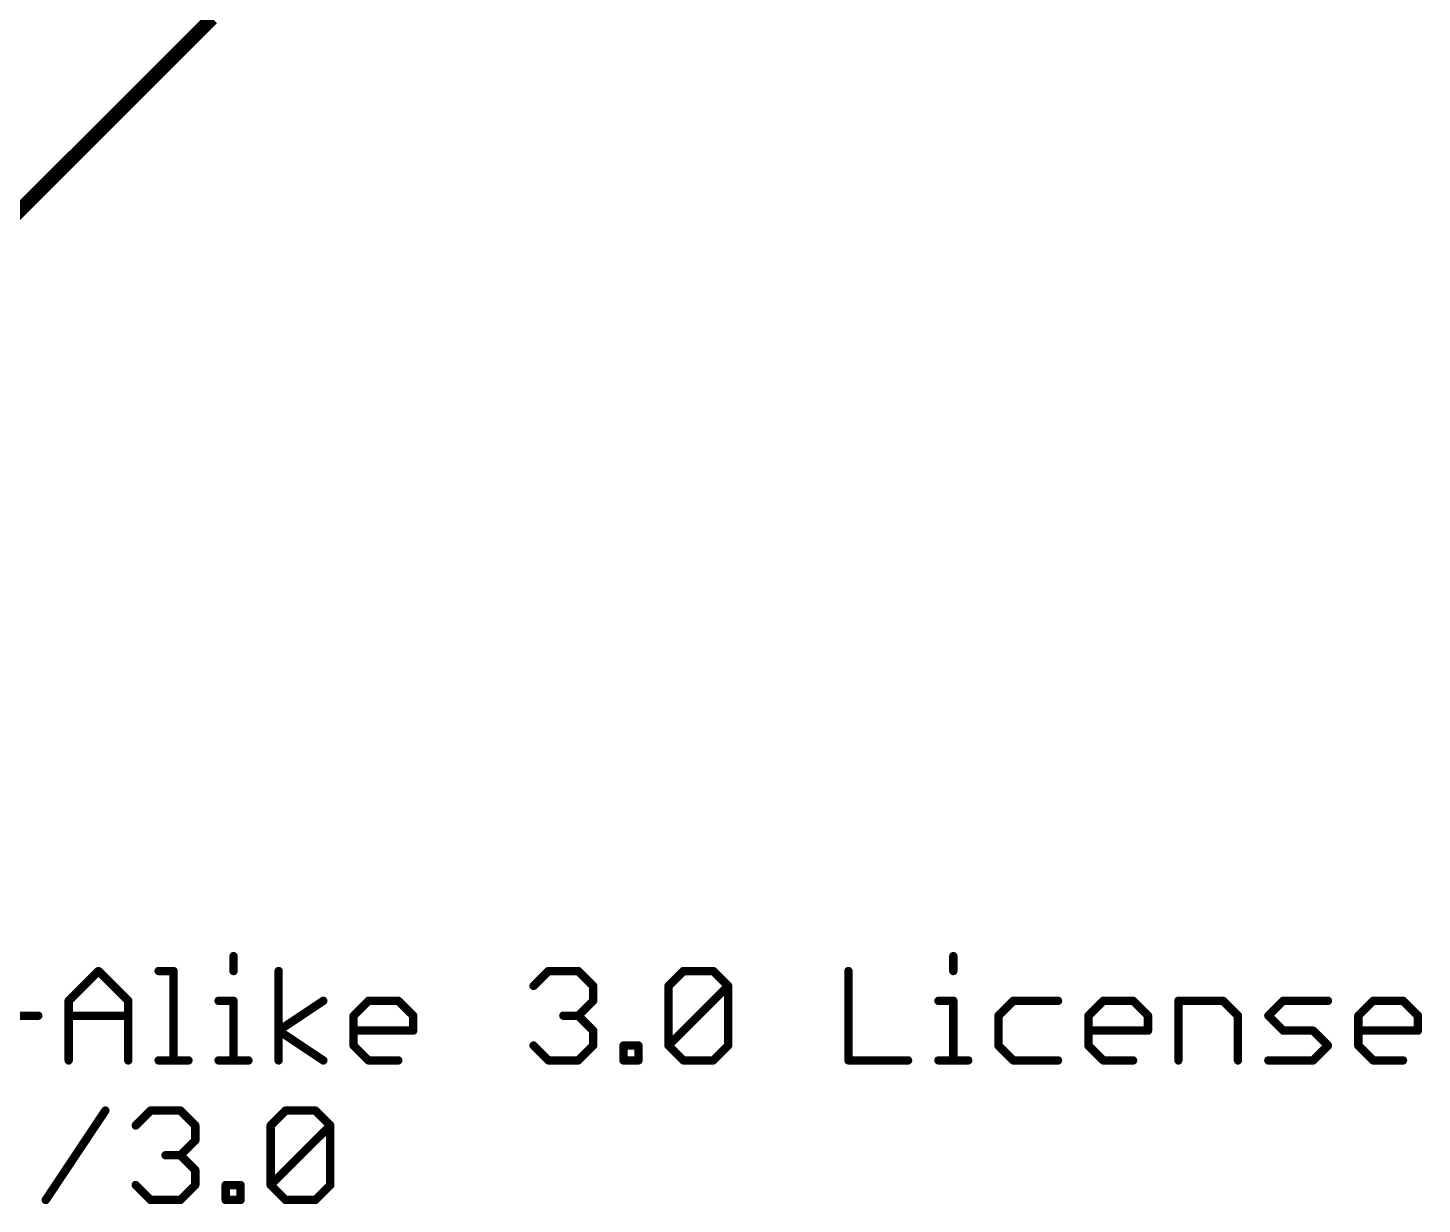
# Model space of a CAD drawing. Extents: x -20 to 87, y -17 to 53.
# Drawn here: x 61.42 to 86.79, y -13.97 to 7.44 of the extents above; entities that cross this region are included whole.
import ezdxf

# ---------------------------------------------------------------- set-up
doc = ezdxf.new("R2010")
doc.units = 0
for name, color, linetype in [('1', 12, 'CONTINUOUS'), ('16', 132, 'CONTINUOUS'), ('20', 53, 'CONTINUOUS'), ('51', 53, 'CONTINUOUS')]:
    doc.layers.add(name, color=color, linetype=linetype)

msp = doc.modelspace()

# ---------------------------------------------------------------- linework, layer by layer
at = {"layer": '1', "const_width": 0.254}
msp.add_lwpolyline([(64.77, 7.62), (57.15, 0)], dxfattribs=at)
at = {"layer": '16', "const_width": 0.254}
msp.add_lwpolyline([(64.77, 7.62), (57.15, 0)], dxfattribs=at)
at = {"layer": '20', "const_width": 0.2032}
msp.add_lwpolyline([(64.77, 7.62), (57.15, 0)], dxfattribs=at)
at = {"layer": '51', "const_width": 0.1524}
for points in [[(65.1595, -9.4556), (65.1595, -9.7268)], [(78.2567, -9.4556), (78.2567, -9.7268)], [(62.1597, -10.2691), (62.7021, -9.7268)], [(62.7021, -9.7268), (63.2444, -10.2691)], [(63.7969, -9.7268), (64.068, -9.7268)], [(64.068, -9.7268), (64.068, -11.3538)], [(65.9798, -11.3538), (65.9798, -9.7268)], [(70.6184, -9.998), (70.8895, -9.7268)], [(70.8895, -9.7268), (71.4319, -9.7268)], [(71.4319, -9.7268), (71.703, -9.998)], [(73.0741, -9.998), (73.3453, -9.7268)], [(73.3453, -9.7268), (73.8876, -9.7268)], [(73.8876, -9.7268), (74.1588, -9.998)], [(76.3484, -9.7268), (76.3484, -11.3538)], [(71.703, -9.998), (71.703, -10.2691)], [(73.0741, -11.0826), (73.0741, -9.998)], [(73.0741, -11.0826), (74.1588, -9.998)], [(74.1588, -9.998), (74.1588, -11.0826)], [(62.1597, -11.3538), (62.1597, -10.2691)], [(63.2444, -10.2691), (63.2444, -11.3538)], [(64.8883, -10.2691), (65.1595, -10.2691)], [(65.1595, -10.2691), (65.1595, -11.3538)], [(65.9798, -10.8115), (66.7933, -10.2691)], [(67.3441, -10.5403), (67.6152, -10.2691)], [(67.6152, -10.2691), (68.1576, -10.2691)], [(68.1576, -10.2691), (68.4287, -10.5403)], [(71.703, -10.2691), (71.4319, -10.5403)], [(77.9856, -10.2691), (78.2567, -10.2691)], [(78.2567, -10.2691), (78.2567, -11.3538)], [(79.3482, -10.2691), (79.077, -10.5403)], [(80.1617, -10.2691), (79.3482, -10.2691)], [(80.7142, -10.5403), (80.9853, -10.2691)], [(80.9853, -10.2691), (81.5277, -10.2691)], [(81.5277, -10.2691), (81.7988, -10.5403)], [(82.3513, -11.3538), (82.3513, -10.2691)], [(82.3513, -10.2691), (83.1648, -10.2691)], [(83.1648, -10.2691), (83.436, -10.5403)], [(83.9885, -10.5403), (84.2596, -10.2691)], [(84.2596, -10.2691), (85.0731, -10.2691)], [(85.6256, -10.5403), (85.8968, -10.2691)], [(85.8968, -10.2691), (86.4391, -10.2691)], [(86.4391, -10.2691), (86.7103, -10.5403)], [(60.5226, -10.5403), (61.6072, -10.5403)], [(62.1597, -10.5403), (63.2444, -10.5403)], [(67.3441, -11.0826), (67.3441, -10.5403)], [(68.4287, -10.5403), (68.4287, -10.8115)], [(71.4319, -10.5403), (71.1607, -10.5403)], [(71.4319, -10.5403), (71.703, -10.8115)], [(79.077, -10.5403), (79.077, -11.0826)], [(80.7142, -11.0826), (80.7142, -10.5403)], [(81.7988, -10.5403), (81.7988, -10.8115)], [(83.436, -10.5403), (83.436, -11.3538)], [(84.2596, -10.8115), (83.9885, -10.5403)], [(85.6256, -11.0826), (85.6256, -10.5403)], [(86.7103, -10.5403), (86.7103, -10.8115)], [(66.7933, -11.3538), (65.9798, -10.8115)], [(68.4287, -10.8115), (67.3441, -10.8115)], [(71.703, -10.8115), (71.703, -11.0826)], [(81.7988, -10.8115), (80.7142, -10.8115)], [(84.802, -10.8115), (84.2596, -10.8115)], [(85.0731, -11.0826), (84.802, -10.8115)], [(86.7103, -10.8115), (85.6256, -10.8115)], [(67.6152, -11.3538), (67.3441, -11.0826)], [(70.8895, -11.3538), (70.6184, -11.0826)], [(71.703, -11.0826), (71.4319, -11.3538)], [(72.2555, -11.3538), (72.2555, -11.0826)], [(72.2555, -11.0826), (72.5267, -11.0826)], [(72.5267, -11.0826), (72.5267, -11.3538)], [(73.3453, -11.3538), (73.0741, -11.0826)], [(74.1588, -11.0826), (73.8876, -11.3538)], [(79.077, -11.0826), (79.3482, -11.3538)], [(80.9853, -11.3538), (80.7142, -11.0826)], [(84.802, -11.3538), (85.0731, -11.0826)], [(85.8968, -11.3538), (85.6256, -11.0826)], [(63.7969, -11.3538), (64.3392, -11.3538)], [(64.8883, -11.3538), (65.4307, -11.3538)], [(68.1576, -11.3538), (67.6152, -11.3538)], [(71.4319, -11.3538), (70.8895, -11.3538)], [(72.5267, -11.3538), (72.2555, -11.3538)], [(73.8876, -11.3538), (73.3453, -11.3538)], [(76.3484, -11.3538), (77.4331, -11.3538)], [(77.9856, -11.3538), (78.5279, -11.3538)], [(79.3482, -11.3538), (80.1617, -11.3538)], [(81.5277, -11.3538), (80.9853, -11.3538)], [(83.9885, -11.3538), (84.802, -11.3538)], [(86.4391, -11.3538), (85.8968, -11.3538)], [(61.7424, -13.8938), (62.8271, -12.2668)], [(63.3796, -12.538), (63.6507, -12.2668)], [(63.6507, -12.2668), (64.1931, -12.2668)], [(64.1931, -12.2668), (64.4642, -12.538)], [(65.8353, -12.538), (66.1065, -12.2668)], [(66.1065, -12.2668), (66.6488, -12.2668)], [(66.6488, -12.2668), (66.92, -12.538)], [(64.4642, -12.538), (64.4642, -12.8091)], [(65.8353, -13.6226), (65.8353, -12.538)], [(65.8353, -13.6226), (66.92, -12.538)], [(66.92, -12.538), (66.92, -13.6226)], [(64.4642, -12.8091), (64.1931, -13.0803)], [(64.1931, -13.0803), (63.9219, -13.0803)], [(64.1931, -13.0803), (64.4642, -13.3515)], [(64.4642, -13.3515), (64.4642, -13.6226)], [(63.6507, -13.8938), (63.3796, -13.6226)], [(64.4642, -13.6226), (64.1931, -13.8938)], [(65.0167, -13.8938), (65.0167, -13.6226)], [(65.0167, -13.6226), (65.2879, -13.6226)], [(65.2879, -13.6226), (65.2879, -13.8938)], [(66.1065, -13.8938), (65.8353, -13.6226)], [(66.92, -13.6226), (66.6488, -13.8938)], [(64.1931, -13.8938), (63.6507, -13.8938)], [(65.2879, -13.8938), (65.0167, -13.8938)], [(66.6488, -13.8938), (66.1065, -13.8938)]]:
    msp.add_lwpolyline(points, dxfattribs=at)
at = {"layer": '51', "const_width": 0.0762}
for points in [[(65.1976, -9.4556, 1), (65.1214, -9.4556)], [(78.2948, -9.4556, 1), (78.2186, -9.4556)], [(62.729, -9.6999, 1), (62.6751, -9.7538)], [(62.729, -9.7538, 1), (62.6751, -9.6999)], [(63.7969, -9.6887, 1), (63.7969, -9.7649)], [(64.1061, -9.7268, 1), (64.0299, -9.7268)], [(64.068, -9.7649, 1), (64.068, -9.6887)], [(65.1214, -9.7268, 1), (65.1976, -9.7268)], [(66.0179, -9.7268, 1), (65.9417, -9.7268)], [(70.8895, -9.6887, 1), (70.8895, -9.7649)], [(70.9165, -9.7538, 1), (70.8626, -9.6999)], [(71.4588, -9.6999, 1), (71.4049, -9.7538)], [(71.4319, -9.7649, 1), (71.4319, -9.6887)], [(73.3453, -9.6887, 1), (73.3453, -9.7649)], [(73.3722, -9.7538, 1), (73.3183, -9.6999)], [(73.9145, -9.6999, 1), (73.8607, -9.7538)], [(73.8876, -9.7649, 1), (73.8876, -9.6887)], [(76.3865, -9.7268, 1), (76.3103, -9.7268)], [(78.2186, -9.7268, 1), (78.2948, -9.7268)], [(70.5914, -9.971, 1), (70.6453, -10.0249)], [(71.7411, -9.998, 1), (71.6649, -9.998)], [(71.6761, -10.0249, 1), (71.73, -9.971)], [(73.1122, -9.998, 1), (73.036, -9.998)], [(73.0472, -9.971, 1), (73.101, -10.0249)], [(74.1969, -9.998, 1), (74.1207, -9.998)], [(74.1857, -10.0249, 1), (74.1318, -9.971)], [(74.1318, -10.0249, 1), (74.1857, -9.971)], [(62.1978, -10.2691, 1), (62.1216, -10.2691)], [(62.1328, -10.2422, 1), (62.1867, -10.2961)], [(63.2825, -10.2691, 1), (63.2063, -10.2691)], [(63.2174, -10.2961, 1), (63.2713, -10.2422)], [(64.8883, -10.231, 1), (64.8883, -10.3072)], [(65.1976, -10.2691, 1), (65.1214, -10.2691)], [(65.1595, -10.3072, 1), (65.1595, -10.231)], [(66.8144, -10.3008, 1), (66.7721, -10.2374)], [(67.6152, -10.231, 1), (67.6152, -10.3072)], [(67.6422, -10.2961, 1), (67.5883, -10.2422)], [(68.1845, -10.2422, 1), (68.1306, -10.2961)], [(68.1576, -10.3072, 1), (68.1576, -10.231)], [(71.6649, -10.2691, 1), (71.7411, -10.2691)], [(71.73, -10.2961, 1), (71.6761, -10.2422)], [(77.9856, -10.231, 1), (77.9856, -10.3072)], [(78.2948, -10.2691, 1), (78.2186, -10.2691)], [(78.2567, -10.3072, 1), (78.2567, -10.231)], [(79.3482, -10.231, 1), (79.3482, -10.3072)], [(79.3751, -10.2961, 1), (79.3212, -10.2422)], [(80.1617, -10.3072, 1), (80.1617, -10.231)], [(80.9853, -10.231, 1), (80.9853, -10.3072)], [(81.0123, -10.2961, 1), (80.9584, -10.2422)], [(81.5546, -10.2422, 1), (81.5007, -10.2961)], [(81.5277, -10.3072, 1), (81.5277, -10.231)], [(82.3894, -10.2691, 1), (82.3132, -10.2691)], [(82.3513, -10.231, 1), (82.3513, -10.3072)], [(83.1918, -10.2422, 1), (83.1379, -10.2961)], [(83.1648, -10.3072, 1), (83.1648, -10.231)], [(84.2596, -10.231, 1), (84.2596, -10.3072)], [(84.2866, -10.2961, 1), (84.2327, -10.2422)], [(85.0731, -10.3072, 1), (85.0731, -10.231)], [(85.8968, -10.231, 1), (85.8968, -10.3072)], [(85.9237, -10.2961, 1), (85.8699, -10.2422)], [(86.4661, -10.2422, 1), (86.4122, -10.2961)], [(86.4391, -10.3072, 1), (86.4391, -10.231)], [(61.6072, -10.5784, 1), (61.6072, -10.5022)], [(62.1597, -10.5022, 1), (62.1597, -10.5784)], [(63.2444, -10.5784, 1), (63.2444, -10.5022)], [(67.3822, -10.5403, 1), (67.306, -10.5403)], [(67.3171, -10.5134, 1), (67.371, -10.5672)], [(68.4668, -10.5403, 1), (68.3906, -10.5403)], [(68.4018, -10.5672, 1), (68.4557, -10.5134)], [(71.1607, -10.5022, 1), (71.1607, -10.5784)], [(71.4588, -10.5134, 1), (71.4049, -10.5672)], [(71.4049, -10.5134, 1), (71.4588, -10.5672)], [(71.4319, -10.5784, 1), (71.4319, -10.5022)], [(79.1151, -10.5403, 1), (79.0389, -10.5403)], [(79.0501, -10.5134, 1), (79.104, -10.5672)], [(80.7523, -10.5403, 1), (80.6761, -10.5403)], [(80.6872, -10.5134, 1), (80.7411, -10.5672)], [(81.8369, -10.5403, 1), (81.7607, -10.5403)], [(81.7719, -10.5672, 1), (81.8258, -10.5134)], [(83.4741, -10.5403, 1), (83.3979, -10.5403)], [(83.409, -10.5672, 1), (83.4629, -10.5134)], [(84.0154, -10.5134, 1), (83.9615, -10.5672)], [(83.9615, -10.5134, 1), (84.0154, -10.5672)], [(85.6637, -10.5403, 1), (85.5875, -10.5403)], [(85.5987, -10.5134, 1), (85.6526, -10.5672)], [(86.7484, -10.5403, 1), (86.6722, -10.5403)], [(86.6834, -10.5672, 1), (86.7372, -10.5134)], [(66.0009, -10.7798, 1), (65.9586, -10.8432)], [(65.9586, -10.7798, 1), (66.0009, -10.8432)], [(67.3441, -10.7734, 1), (67.3441, -10.8496)], [(68.3906, -10.8115, 1), (68.4668, -10.8115)], [(68.4287, -10.8496, 1), (68.4287, -10.7734)], [(71.7411, -10.8115, 1), (71.6649, -10.8115)], [(71.6761, -10.8384, 1), (71.73, -10.7845)], [(80.7142, -10.7734, 1), (80.7142, -10.8496)], [(81.7607, -10.8115, 1), (81.8369, -10.8115)], [(81.7988, -10.8496, 1), (81.7988, -10.7734)], [(84.2596, -10.7734, 1), (84.2596, -10.8496)], [(84.2327, -10.8384, 1), (84.2866, -10.7845)], [(84.8289, -10.7845, 1), (84.775, -10.8384)], [(84.802, -10.8496, 1), (84.802, -10.7734)], [(85.6256, -10.7734, 1), (85.6256, -10.8496)], [(86.6722, -10.8115, 1), (86.7484, -10.8115)], [(86.7103, -10.8496, 1), (86.7103, -10.7734)], [(67.371, -11.0557, 1), (67.3171, -11.1096)], [(67.306, -11.0826, 1), (67.3822, -11.0826)], [(70.6453, -11.0557, 1), (70.5914, -11.1096)], [(71.6649, -11.0826, 1), (71.7411, -11.0826)], [(71.73, -11.1096, 1), (71.6761, -11.0557)], [(72.2936, -11.0826, 1), (72.2174, -11.0826)], [(72.2555, -11.0445, 1), (72.2555, -11.1207)], [(72.5648, -11.0826, 1), (72.4886, -11.0826)], [(72.5267, -11.1207, 1), (72.5267, -11.0445)], [(73.101, -11.0557, 1), (73.0472, -11.1096)], [(73.0472, -11.0557, 1), (73.101, -11.1096)], [(73.036, -11.0826, 1), (73.1122, -11.0826)], [(74.1207, -11.0826, 1), (74.1969, -11.0826)], [(74.1857, -11.1096, 1), (74.1318, -11.0557)], [(79.104, -11.0557, 1), (79.0501, -11.1096)], [(79.0389, -11.0826, 1), (79.1151, -11.0826)], [(80.7411, -11.0557, 1), (80.6872, -11.1096)], [(80.6761, -11.0826, 1), (80.7523, -11.0826)], [(85.1001, -11.1096, 1), (85.0462, -11.0557)], [(85.0462, -11.1096, 1), (85.1001, -11.0557)], [(85.6526, -11.0557, 1), (85.5987, -11.1096)], [(85.5875, -11.0826, 1), (85.6637, -11.0826)], [(62.1216, -11.3538, 1), (62.1978, -11.3538)], [(63.2063, -11.3538, 1), (63.2825, -11.3538)], [(63.7969, -11.3157, 1), (63.7969, -11.3919)], [(64.0299, -11.3538, 1), (64.1061, -11.3538)], [(64.3392, -11.3919, 1), (64.3392, -11.3157)], [(64.8883, -11.3157, 1), (64.8883, -11.3919)], [(65.1214, -11.3538, 1), (65.1976, -11.3538)], [(65.4307, -11.3919, 1), (65.4307, -11.3157)], [(65.9417, -11.3538, 1), (66.0179, -11.3538)], [(66.7721, -11.3855, 1), (66.8144, -11.3221)], [(67.6152, -11.3157, 1), (67.6152, -11.3919)], [(67.5883, -11.3807, 1), (67.6422, -11.3269)], [(68.1576, -11.3919, 1), (68.1576, -11.3157)], [(70.8895, -11.3157, 1), (70.8895, -11.3919)], [(70.8626, -11.3807, 1), (70.9165, -11.3269)], [(71.4049, -11.3269, 1), (71.4588, -11.3807)], [(71.4319, -11.3919, 1), (71.4319, -11.3157)], [(72.2555, -11.3157, 1), (72.2555, -11.3919)], [(72.2174, -11.3538, 1), (72.2936, -11.3538)], [(72.4886, -11.3538, 1), (72.5648, -11.3538)], [(72.5267, -11.3919, 1), (72.5267, -11.3157)], [(73.3453, -11.3157, 1), (73.3453, -11.3919)], [(73.3183, -11.3807, 1), (73.3722, -11.3269)], [(73.8607, -11.3269, 1), (73.9145, -11.3807)], [(73.8876, -11.3919, 1), (73.8876, -11.3157)], [(76.3484, -11.3157, 1), (76.3484, -11.3919)], [(76.3103, -11.3538, 1), (76.3865, -11.3538)], [(77.4331, -11.3919, 1), (77.4331, -11.3157)], [(77.9856, -11.3157, 1), (77.9856, -11.3919)], [(78.2186, -11.3538, 1), (78.2948, -11.3538)], [(78.5279, -11.3919, 1), (78.5279, -11.3157)], [(79.3482, -11.3157, 1), (79.3482, -11.3919)], [(79.3212, -11.3807, 1), (79.3751, -11.3269)], [(80.1617, -11.3919, 1), (80.1617, -11.3157)], [(80.9853, -11.3157, 1), (80.9853, -11.3919)], [(80.9584, -11.3807, 1), (81.0123, -11.3269)], [(81.5277, -11.3919, 1), (81.5277, -11.3157)], [(82.3132, -11.3538, 1), (82.3894, -11.3538)], [(83.3979, -11.3538, 1), (83.4741, -11.3538)], [(83.9885, -11.3157, 1), (83.9885, -11.3919)], [(84.775, -11.3269, 1), (84.8289, -11.3807)], [(84.802, -11.3919, 1), (84.802, -11.3157)], [(85.8968, -11.3157, 1), (85.8968, -11.3919)], [(85.8699, -11.3807, 1), (85.9237, -11.3269)], [(86.4391, -11.3919, 1), (86.4391, -11.3157)], [(62.8588, -12.2879, 1), (62.7954, -12.2457)], [(63.6507, -12.2287, 1), (63.6507, -12.3049)], [(63.6777, -12.2938, 1), (63.6238, -12.2399)], [(64.22, -12.2399, 1), (64.1661, -12.2938)], [(64.1931, -12.3049, 1), (64.1931, -12.2287)], [(66.1065, -12.2287, 1), (66.1065, -12.3049)], [(66.1334, -12.2938, 1), (66.0795, -12.2399)], [(66.6757, -12.2399, 1), (66.6219, -12.2938)], [(66.6488, -12.3049, 1), (66.6488, -12.2287)], [(63.3526, -12.511, 1), (63.4065, -12.5649)], [(64.5023, -12.538, 1), (64.4261, -12.538)], [(64.4373, -12.5649, 1), (64.4912, -12.511)], [(65.8734, -12.538, 1), (65.7972, -12.538)], [(65.8084, -12.511, 1), (65.8623, -12.5649)], [(66.9581, -12.538, 1), (66.8819, -12.538)], [(66.9469, -12.5649, 1), (66.893, -12.511)], [(66.893, -12.5649, 1), (66.9469, -12.511)], [(64.4261, -12.8091, 1), (64.5023, -12.8091)], [(64.4912, -12.8361, 1), (64.4373, -12.7822)], [(63.9219, -13.0422, 1), (63.9219, -13.1184)], [(64.22, -13.0534, 1), (64.1661, -13.1072)], [(64.1661, -13.0534, 1), (64.22, -13.1072)], [(64.1931, -13.1184, 1), (64.1931, -13.0422)], [(64.5023, -13.3515, 1), (64.4261, -13.3515)], [(64.4373, -13.3784, 1), (64.4912, -13.3245)], [(63.4065, -13.5957, 1), (63.3526, -13.6496)], [(64.4261, -13.6226, 1), (64.5023, -13.6226)], [(64.4912, -13.6496, 1), (64.4373, -13.5957)], [(65.0548, -13.6226, 1), (64.9786, -13.6226)], [(65.0167, -13.5845, 1), (65.0167, -13.6607)], [(65.326, -13.6226, 1), (65.2498, -13.6226)], [(65.2879, -13.6607, 1), (65.2879, -13.5845)], [(65.8623, -13.5957, 1), (65.8084, -13.6496)], [(65.8084, -13.5957, 1), (65.8623, -13.6496)], [(65.7972, -13.6226, 1), (65.8734, -13.6226)], [(66.8819, -13.6226, 1), (66.9581, -13.6226)], [(66.9469, -13.6496, 1), (66.893, -13.5957)], [(61.7107, -13.8727, 1), (61.7741, -13.9149)], [(63.6507, -13.8557, 1), (63.6507, -13.9319)], [(63.6238, -13.9207, 1), (63.6777, -13.8669)], [(64.1661, -13.8669, 1), (64.22, -13.9207)], [(64.1931, -13.9319, 1), (64.1931, -13.8557)], [(65.0167, -13.8557, 1), (65.0167, -13.9319)], [(64.9786, -13.8938, 1), (65.0548, -13.8938)], [(65.2498, -13.8938, 1), (65.326, -13.8938)], [(65.2879, -13.9319, 1), (65.2879, -13.8557)], [(66.1065, -13.8557, 1), (66.1065, -13.9319)], [(66.0795, -13.9207, 1), (66.1334, -13.8669)], [(66.6219, -13.8669, 1), (66.6757, -13.9207)], [(66.6488, -13.9319, 1), (66.6488, -13.8557)]]:
    msp.add_lwpolyline(points, format="xyb", dxfattribs=at)

doc.saveas('drawing.dxf')
